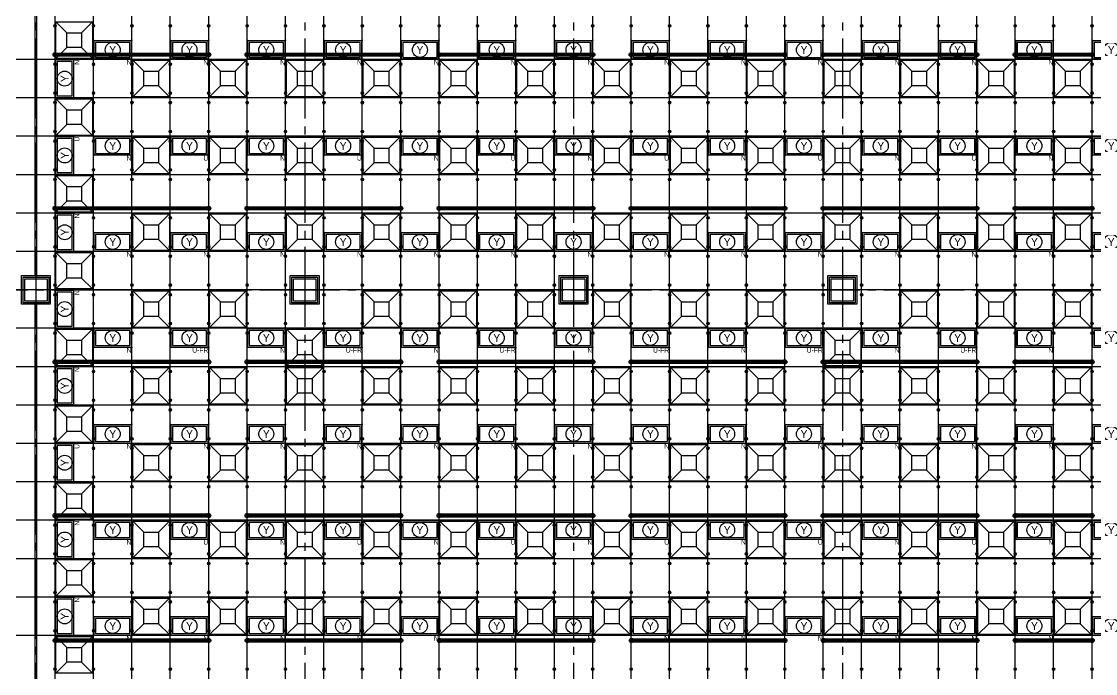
# Model space of a CAD drawing. Extents: x -17313 to 41501, y -1010 to 11880.
# Drawn here: x 7635 to 10991, y 1801 to 3839 of the extents above; entities that cross this region are included whole.
import ezdxf
from ezdxf.enums import TextEntityAlignment as Align

# ---------------------------------------------------------------- set-up
doc = ezdxf.new("R2010")
doc.units = 0
doc.header["$LTSCALE"] = 100
doc.linetypes.add('X-S-FAB-L10$0$COL-CEN-LIN', pattern=[3.25, 2.5, -0.25, 0.25, -0.25])
for name, color, linetype in [('0-xref', 8, 'Continuous'), ('188K-SM-03-F10-ARCH-CEIL-Y2257103$0$K-CEIL-4.2', 8, 'Continuous'), ('188K-SM-03-F10-ARCH-CEIL-Y2257103$0$K-CEIL-4.2-AREA', 8, 'Continuous'), ('188K-SM-03-F10-ARCH-PA-Y2257103$0$K-P1S-4.2-單抗', 53, 'Continuous'), ('188K-SM-03-F10-ARCH-PA-Y2257103$0$K-P2D-4.2-雙抗', 53, 'Continuous'), ('188K-SM-06-F10-ELEC-LIGHT-Y2257103$0$E-LIGHT(Y)-N', 253, 'Continuous'), ('188K-SM-06-F10-ELEC-LIGHT-Y2257103$0$E-LIGHT(Y)-U FR', 253, 'Continuous'), ('188K-SM-06-F10-ELEC-LIGHT-Y2257103$0$E-LIGHT(Y)-U XLPE', 253, 'Continuous'), ('188K-SM-06-F10-HVAC-FFU-Y2257103$0$AC-FFU-ULPA+化學濾網-', 254, 'Continuous'), ('188K-SM-07-F15-ARCH-CATW-Y2257103$0$K-安全母索', 6, 'Continuous'), ('X-S-FAB-L10$0$0-DIM-TXT', 8, 'Continuous'), ('X-S-FAB-L10$0$BLOCK', 8, 'Continuous'), ('X-S-FAB-L10$0$CCL', 8, 'X-S-FAB-L10$0$COL-CEN-LIN'), ('X-S-FAB-L10$0$COL-S', 8, 'Continuous')]:
    doc.layers.add(name, color=color, linetype=linetype)
doc.layers.add('188K-SM-03-F10-ARCH-CEIL-Y2257103$0$K-吊點-標準', color=8, linetype='Continuous', lineweight=9)
doc.layers.add('188K-SM-06-F10-ELEC-LIGHT-Y2257103$0$Defpoints-CAS', color=253, linetype='Continuous', plot=False)
doc.styles.add('188K-SM-06-F10-ELEC-LIGHT-Y2257103$0$Standard', font='arial.ttf')
doc.styles.add('188K-SM-06-F10-ELEC-LIGHT-Y2257103$0$xCI-5-F20-03-燈具$0$Standard', font='')
doc.styles.add('X-S-FAB-L10$0$CHINA', font='simplex.shx', dxfattribs={"width": 0.75, "bigfont": 'chineset.shx'})
doc.styles.add('X-S-FAB-L10$0$Standard', font='', dxfattribs={"width": 0.8})
doc.styles.add('X-S-FAB-L10$0$TG_NOTE_TEXT', font='simplex.shx', dxfattribs={"width": 0.75, "bigfont": 'chineset.shx'})
doc.styles.get('188K-SM-06-F10-ELEC-LIGHT-Y2257103$0$xCI-5-F20-03-燈具$0$Standard').set_extended_font_data('PMingLiU')
doc.styles.get('X-S-FAB-L10$0$Standard').set_extended_font_data('Microsoft JhengHei')

# ---------------------------------------------------------------- blocks, each defined once
blk = doc.blocks.new('X-S-FAB-L10$0$FAB2-L05')
at = {"layer": 'X-S-FAB-L10$0$CCL'}
for p, q in [((-18480, 11005), (-18480, 0)), ((-17640, 11005), (-17640, 0)), ((-16800, 11005), (-16800, 0)), ((-15960, 11005), (-15960, 0)), ((-26880, 3720), (1210, 3720))]:
    blk.add_line(p, q, dxfattribs=at)
at = {"layer": 'X-S-FAB-L10$0$COL-S'}
for points in [[(-18515, 3755), (-18445, 3755), (-18445, 3685), (-18515, 3685)], [(-17675, 3755), (-17605, 3755), (-17605, 3685), (-17675, 3685)], [(-16835, 3755), (-16765, 3755), (-16765, 3685), (-16835, 3685)], [(-15995, 3755), (-15925, 3755), (-15925, 3685), (-15995, 3685)]]:
    blk.add_lwpolyline(points, close=True, dxfattribs=at)
blk = doc.blocks.new('X-S-FAB-L10')
at = {"layer": 'X-S-FAB-L10$0$COL-S'}
for p, q in [((7645, 3035), (7715, 3035)), ((7645, 2965), (7645, 3035)), ((7715, 3035), (7715, 2965)), ((8485, 3035), (8555, 3035)), ((8485, 2965), (8485, 3035)), ((8555, 3035), (8555, 2965)), ((9325, 3035), (9395, 3035)), ((9325, 2965), (9325, 3035)), ((9395, 3035), (9395, 2965)), ((10165, 3035), (10235, 3035)), ((10165, 2965), (10165, 3035)), ((10235, 3035), (10235, 2965)), ((7715, 2965), (7645, 2965)), ((8555, 2965), (8485, 2965)), ((9395, 2965), (9325, 2965)), ((10235, 2965), (10165, 2965))]:
    blk.add_line(p, q, dxfattribs=at)
at = {"layer": 'X-S-FAB-L10$0$BLOCK'}
blk.add_blockref('X-S-FAB-L10$0$FAB2-L05', (26160, -720), dxfattribs=at)
at = {"style": 'X-S-FAB-L10$0$TG_NOTE_TEXT', "width": 0.5, "flags": 1}
for p in [(7463.3, 9020), (18268.3, 8649), (11197.8, 4800.2), (16485.8, 4800.2), (25420.3, 2635), (13360, 320, 0), (7463.3, -33.3)]:
    blk.add_attdef('WH', text='', height=20, dxfattribs=at).set_placement(p, align=Align.BOTTOM_LEFT)
at = {"width": 0.5}
for style, p in [('X-S-FAB-L10$0$TG_NOTE_TEXT', (7585, 9020)), ('X-S-FAB-L10$0$TG_NOTE_TEXT', (18390, 8649)), ('X-S-FAB-L10$0$TG_NOTE_TEXT', (11117.5, 4813.5)), ('X-S-FAB-L10$0$TG_NOTE_TEXT', (16607.5, 4813.5)), ('X-S-FAB-L10$0$TG_NOTE_TEXT', (25350, 2635)), ('X-S-FAB-L10$0$Standard', (13129.4, 325, 0)), ('X-S-FAB-L10$0$TG_NOTE_TEXT', (7585, -20))]:
    blk.add_attdef('DESC', text='', height=10, dxfattribs=dict(at, style=style)).set_placement(p, align=Align.BOTTOM_LEFT)
for tag, style, p in [('TYPE', 'X-S-FAB-L10$0$TG_NOTE_TEXT', (7619.3, 9020)), ('NO', 'X-S-FAB-L10$0$TG_NOTE_TEXT', (7650.1, 9020)), ('TYPE', 'X-S-FAB-L10$0$TG_NOTE_TEXT', (18424.2, 8649)), ('NO', 'X-S-FAB-L10$0$TG_NOTE_TEXT', (18455, 8649)), ('NO', 'X-S-FAB-L10$0$TG_NOTE_TEXT', (11088.6, 4813.5)), ('TYPE', 'X-S-FAB-L10$0$TG_NOTE_TEXT', (11151.8, 4813.5)), ('TYPE', 'X-S-FAB-L10$0$TG_NOTE_TEXT', (16641.8, 4813.5)), ('NO', 'X-S-FAB-L10$0$TG_NOTE_TEXT', (16672.6, 4813.5)), ('NO', 'X-S-FAB-L10$0$TG_NOTE_TEXT', (25313, 2635)), ('TYPE', 'X-S-FAB-L10$0$TG_NOTE_TEXT', (25350, 2635)), ('NO', 'X-S-FAB-L10$0$Standard', (13100, 320, 0)), ('TYPE', 'X-S-FAB-L10$0$Standard', (13129.4, 320, 0)), ('TYPE', 'X-S-FAB-L10$0$TG_NOTE_TEXT', (7619.3, -20)), ('NO', 'X-S-FAB-L10$0$TG_NOTE_TEXT', (7650.1, -20))]:
    blk.add_attdef(tag, text='', height=10, dxfattribs=dict(at, style=style)).set_placement(p, align=Align.BOTTOM_RIGHT)
at = {"style": 'X-S-FAB-L10$0$TG_NOTE_TEXT', "width": 0.5, "flags": 1}
for rotation, p in [(180, (43, 7480)), (180, (943, 7480)), (90, (24310, 3717.8)), (270, (17080, 1711.7))]:
    blk.add_attdef('WH', text='', height=20, rotation=rotation, dxfattribs=at).set_placement(p, align=Align.BOTTOM_LEFT)
at = {"width": 0.5}
for rotation, style, p in [(180, 'X-S-FAB-L10$0$Standard', (317.6, 7480)), (180, 'X-S-FAB-L10$0$Standard', (1217.6, 7480)), (90, 'X-S-FAB-L10$0$TG_NOTE_TEXT', (24310, 3647.5)), (270, 'X-S-FAB-L10$0$TG_NOTE_TEXT', (17080, 1605))]:
    blk.add_attdef('DESC', text='', height=10, rotation=rotation, dxfattribs=dict(at, style=style)).set_placement(p, align=Align.BOTTOM_LEFT)
for tag, rotation, style, p in [('TYPE', 180, 'X-S-FAB-L10$0$Standard', (317.6, 7480)), ('NO', 180, 'X-S-FAB-L10$0$Standard', (347, 7480)), ('TYPE', 180, 'X-S-FAB-L10$0$Standard', (1217.6, 7480)), ('NO', 180, 'X-S-FAB-L10$0$Standard', (1247, 7480)), ('TYPE', 90, 'X-S-FAB-L10$0$TG_NOTE_TEXT', (24310, 3647.5)), ('NO', 90, 'X-S-FAB-L10$0$TG_NOTE_TEXT', (24310, 3610.5)), ('TYPE', 270, 'X-S-FAB-L10$0$TG_NOTE_TEXT', (17080, 1605)), ('NO', 270, 'X-S-FAB-L10$0$TG_NOTE_TEXT', (17080, 1573))]:
    blk.add_attdef(tag, text='', height=10, rotation=rotation, dxfattribs=dict(at, style=style)).set_placement(p, align=Align.BOTTOM_RIGHT)
at = {"layer": 'X-S-FAB-L10$0$0-DIM-TXT', "style": 'X-S-FAB-L10$0$CHINA', "width": 0.75}
for p in [(667.4, 7855.1, -2689.4), (22627.4, 6728.8), (25644.7, 6728.8), (24778.8, 5569.1), (1118.3, 4980), (417.8, 4594.6), (22927.4, 4330.1), (23874.8, 4355), (23749.9, 3901.4), (417.8, 3765.2), (1118.3, 3730), (417.8, 3115.8), (536.9, 2227.8), (16909, 1782.7), (888.4, 880.5), (16977.4, 750), (18878.8, 750), (25641.2, 553.2), (21364, 526.9)]:
    blk.add_attdef('HIG', text='', height=80, dxfattribs=at).set_placement(p, align=Align.MIDDLE_LEFT)
blk = doc.blocks.new('188K-SM-03-F10-ARCH-CEIL-Y2257103$0$A$C2CA95053')
h = blk.add_hatch(color=256)
edge = h.paths.add_edge_path()
edge.add_arc((0, 0), 0.5, 0, 360)
for p, q in [((3.2, 3.2), (-3.2, -3.2)), ((3.2, -3.2), (-3.2, 3.2))]:
    blk.add_line(p, q)
blk.add_lwpolyline([(-1.6, 2.5), (-1.6, -2.5), (1.6, -2.5), (1.6, 2.5)], close=True)
for radius in [4.5, 0.5]:
    blk.add_circle((0, 0), radius)
blk = doc.blocks.new('188K-SM-03-F10-ARCH-CEIL-Y2257103$0$天花板吊點-附調整片 - 3_8_螺桿吊架 100 mm 高調整片-V1-1FL')
blk.add_blockref('188K-SM-03-F10-ARCH-CEIL-Y2257103$0$A$C2CA95053', (0, 0))
blk = doc.blocks.new('188K-SM-03-F10-ARCH-CEIL-Y2257103')
at = {"layer": '188K-SM-03-F10-ARCH-CEIL-Y2257103$0$K-CEIL-4.2'}
for p, q in [((7740, 312.7), (7740, 8632.2)), ((7860, 312.7), (7860, 8632.2)), ((7980, 312.7), (7980, 8632.2)), ((8100, 312.7), (8100, 8632.2)), ((8220, 312.7), (8220, 8632.2)), ((8340, 312.7), (8340, 8632.2)), ((8460, 312.7), (8460, 8632.2)), ((8580, 312.7), (8580, 8632.2)), ((8700, 312.7), (8700, 8632.2)), ((8820, 312.7), (8820, 8632.2)), ((8940, 312.7), (8940, 8632.2)), ((9060, 312.7), (9060, 8632.2)), ((9180, 312.7), (9180, 8632.2)), ((9300, 312.7), (9300, 8632.2)), ((9420, 312.7), (9420, 8632.2)), ((9540, 312.7), (9540, 8632.2)), ((9660, 312.7), (9660, 8632.2)), ((9780, 312.7), (9780, 8632.2)), ((9900, 312.7), (9900, 8632.2)), ((10020, 312.7), (10020, 8632.2)), ((10140, 312.7), (10140, 8632.2)), ((10260, 312.7), (10260, 8632.2)), ((10380, 312.7), (10380, 8632.2)), ((10500, 312.7), (10500, 8632.2)), ((10620, 312.7), (10620, 8632.2)), ((10740, 312.7), (10740, 8632.2)), ((10860, 312.7), (10860, 8632.2)), ((10980, 312.7), (10980, 8632.2)), ((23467.3, 3720), (1847.7, 3720)), ((23467.3, 3600), (1847.7, 3600)), ((24297.2, 3480), (1850, 3480)), ((24297.2, 3360), (1847.7, 3360)), ((24297.2, 3240), (1847.7, 3240)), ((24297.2, 3120), (1847.7, 3120)), ((24297.2, 3000), (1847.7, 3000)), ((24297.2, 2880), (1847.7, 2880)), ((24297.2, 2760), (1847.7, 2760)), ((24297.2, 2640), (1847.7, 2640)), ((24297.2, 2520), (1847.7, 2520)), ((24297.2, 2400), (1847.7, 2400)), ((24297.2, 2280), (6382.5, 2280)), ((24297.2, 2160), (6382.5, 2160)), ((16747.2, 2040), (1847.7, 2040)), ((16747.2, 1920), (1847.7, 1920))]:
    blk.add_line(p, q, dxfattribs=at)
at = {"layer": '188K-SM-03-F10-ARCH-CEIL-Y2257103$0$K-CEIL-4.2-AREA'}
for points in [[(7645, 3035), (7715, 3035), (7715, 2965), (7645, 2965)], [(8485, 3035), (8555, 3035), (8555, 2965), (8485, 2965)], [(9325, 3035), (9395, 3035), (9395, 2965), (9325, 2965)], [(10165, 3035), (10235, 3035), (10235, 2965), (10165, 2965)]]:
    blk.add_lwpolyline(points, close=True, dxfattribs=at)
at = {"layer": '188K-SM-03-F10-ARCH-CEIL-Y2257103$0$K-吊點-標準', "color": 170, "lineweight": 18, "rotation": 179.9999999999997}
for p in [(7740, 3825), (7860, 3825), (7980, 3825), (8100, 3825), (8220, 3825), (8340, 3825), (8460, 3825), (8580, 3825), (8700, 3825), (8820, 3825), (8940, 3825), (9060, 3825), (9180, 3825), (9300, 3825), (9420, 3825), (9540, 3825), (9660, 3825), (9780, 3825), (9900, 3825), (10020, 3825), (10140, 3825), (10260, 3825), (10380, 3825), (10500, 3825), (10620, 3825), (10740, 3825), (10860, 3825), (10980, 3825), (7740, 3735), (7860, 3735), (7980, 3735), (8100, 3735), (8220, 3735), (8340, 3735), (8460, 3735), (8580, 3735), (8700, 3735), (8820, 3735), (8940, 3735), (9060, 3735), (9180, 3735), (9300, 3735), (9420, 3735), (9540, 3735), (9660, 3735), (9780, 3735), (9900, 3735), (10020, 3735), (10140, 3735), (10260, 3735), (10380, 3735), (10500, 3735), (10620, 3735), (10740, 3735), (10860, 3735), (10980, 3735), (7740, 3705), (7860, 3705), (7980, 3705), (8100, 3705), (8220, 3705), (8340, 3705), (8460, 3705), (8580, 3705), (8700, 3705), (8820, 3705), (8940, 3705), (9060, 3705), (9180, 3705), (9300, 3705), (9420, 3705), (9540, 3705), (9660, 3705), (9780, 3705), (9900, 3705), (10020, 3705), (10140, 3705), (10260, 3705), (10380, 3705), (10500, 3705), (10620, 3705), (10740, 3705), (10860, 3705), (10980, 3705), (7740, 3615), (7860, 3615), (7980, 3615), (8100, 3615), (8220, 3615), (8340, 3615), (8460, 3615), (8580, 3615), (8700, 3615), (8820, 3615), (8940, 3615), (9060, 3615), (9180, 3615), (9300, 3615), (9420, 3615), (9540, 3615), (9660, 3615), (9780, 3615), (9900, 3615), (10020, 3615), (10140, 3615), (10260, 3615), (10380, 3615), (10500, 3615), (10620, 3615), (10740, 3615), (10860, 3615), (10980, 3615), (7740, 3585), (7860, 3585), (7980, 3585), (8100, 3585), (8220, 3585), (8340, 3585), (8460, 3585), (8580, 3585), (8700, 3585), (8820, 3585), (8940, 3585), (9060, 3585), (9180, 3585), (9300, 3585), (9420, 3585), (9540, 3585), (9660, 3585), (9780, 3585), (9900, 3585), (10020, 3585), (10140, 3585), (10260, 3585), (10380, 3585), (10500, 3585), (10620, 3585), (10740, 3585), (10860, 3585), (10980, 3585), (7740, 3495), (7860, 3495), (7980, 3495), (8100, 3495), (8220, 3495), (8340, 3495), (8460, 3495), (8580, 3495), (8700, 3495), (8820, 3495), (8940, 3495), (9060, 3495), (9180, 3495), (9300, 3495), (9420, 3495), (9540, 3495), (9660, 3495), (9780, 3495), (9900, 3495), (10020, 3495), (10140, 3495), (10260, 3495), (10380, 3495), (10500, 3495), (10620, 3495), (10740, 3495), (10860, 3495), (10980, 3495), (7740, 3465), (7860, 3465), (7980, 3465), (8100, 3465), (8220, 3465), (8340, 3465), (8460, 3465), (8580, 3465), (8700, 3465), (8820, 3465), (8940, 3465), (9060, 3465), (9180, 3465), (9300, 3465), (9420, 3465), (9540, 3465), (9660, 3465), (9780, 3465), (9900, 3465), (10020, 3465), (10140, 3465), (10260, 3465), (10380, 3465), (10500, 3465), (10620, 3465), (10740, 3465), (10860, 3465), (10980, 3465), (7740, 3375), (7860, 3375), (7980, 3375), (8100, 3375), (8220, 3375), (8340, 3375), (8460, 3375), (8580, 3375), (8700, 3375), (8820, 3375), (8940, 3375), (9060, 3375), (9180, 3375), (9300, 3375), (9420, 3375), (9540, 3375), (9660, 3375), (9780, 3375), (9900, 3375), (10020, 3375), (10140, 3375), (10260, 3375), (10380, 3375), (10500, 3375), (10620, 3375), (10740, 3375), (10860, 3375), (10980, 3375), (7740, 3345), (7860, 3345), (7980, 3345), (8100, 3345), (8220, 3345), (8340, 3345), (8460, 3345), (8580, 3345), (8700, 3345), (8820, 3345), (8940, 3345), (9060, 3345), (9180, 3345), (9300, 3345), (9420, 3345), (9540, 3345), (9660, 3345), (9780, 3345), (9900, 3345), (10020, 3345), (10140, 3345), (10260, 3345), (10380, 3345), (10500, 3345), (10620, 3345), (10740, 3345), (10860, 3345), (10980, 3345), (7740, 3255), (7860, 3255), (7980, 3255), (8100, 3255), (8220, 3255), (8340, 3255), (8460, 3255), (8580, 3255), (8700, 3255), (8820, 3255), (8940, 3255), (9060, 3255), (9180, 3255), (9300, 3255), (9420, 3255), (9540, 3255), (9660, 3255), (9780, 3255), (9900, 3255), (10020, 3255), (10140, 3255), (10260, 3255), (10380, 3255), (10500, 3255), (10620, 3255), (10740, 3255), (10860, 3255), (10980, 3255), (7740, 3225), (7860, 3225), (7980, 3225), (8100, 3225), (8220, 3225), (8340, 3225), (8460, 3225), (8580, 3225), (8700, 3225), (8820, 3225), (8940, 3225), (9060, 3225), (9180, 3225), (9300, 3225), (9420, 3225), (9540, 3225), (9660, 3225), (9780, 3225), (9900, 3225), (10020, 3225), (10140, 3225), (10260, 3225), (10380, 3225), (10500, 3225), (10620, 3225), (10740, 3225), (10860, 3225), (10980, 3225), (7740, 3135), (7860, 3135), (7980, 3135), (8100, 3135), (8220, 3135), (8340, 3135), (8460, 3135), (8580, 3135), (8700, 3135), (8820, 3135), (8940, 3135), (9060, 3135), (9180, 3135), (9300, 3135), (9420, 3135), (9540, 3135), (9660, 3135), (9780, 3135), (9900, 3135), (10020, 3135), (10140, 3135), (10260, 3135), (10380, 3135), (10500, 3135), (10620, 3135), (10740, 3135), (10860, 3135), (10980, 3135), (7740, 3105), (7860, 3105), (7980, 3105), (8100, 3105), (8220, 3105), (8340, 3105), (8460, 3105), (8580, 3105), (8700, 3105), (8820, 3105), (8940, 3105), (9060, 3105), (9180, 3105), (9300, 3105), (9420, 3105), (9540, 3105), (9660, 3105), (9780, 3105), (9900, 3105), (10020, 3105), (10140, 3105), (10260, 3105), (10380, 3105), (10500, 3105), (10620, 3105), (10740, 3105), (10860, 3105), (10980, 3105), (7740, 3015), (7740, 2985), (7860, 3015), (7860, 2985), (7980, 3015), (7980, 2985), (8100, 3015), (8100, 2985), (8220, 3015), (8220, 2985), (8340, 3015), (8340, 2985), (8460, 3015), (8460, 2985), (8580, 3015), (8580, 2985), (8700, 3015), (8700, 2985), (8820, 3015), (8820, 2985), (8940, 3015), (8940, 2985), (9060, 3015), (9060, 2985), (9180, 3015), (9180, 2985), (9300, 3015), (9300, 2985), (9420, 3015), (9420, 2985), (9540, 3015), (9540, 2985), (9660, 3015), (9660, 2985), (9780, 3015), (9780, 2985), (9900, 3015), (9900, 2985), (10020, 3015), (10020, 2985), (10140, 3015), (10140, 2985), (10260, 3015), (10260, 2985), (10380, 3015), (10380, 2985), (10500, 3015), (10500, 2985), (10620, 3015), (10620, 2985), (10740, 3015), (10740, 2985), (10860, 3015), (10860, 2985), (10980, 3015), (10980, 2985), (7740, 2895), (7860, 2895), (7980, 2895), (8100, 2895), (8220, 2895), (8340, 2895), (8460, 2895), (8580, 2895), (8700, 2895), (8820, 2895), (8940, 2895), (9060, 2895), (9180, 2895), (9300, 2895), (9420, 2895), (9540, 2895), (9660, 2895), (9780, 2895), (9900, 2895), (10020, 2895), (10140, 2895), (10260, 2895), (10380, 2895), (10500, 2895), (10620, 2895), (10740, 2895), (10860, 2895), (10980, 2895), (7740, 2865), (7860, 2865), (7980, 2865), (8100, 2865), (8220, 2865), (8340, 2865), (8460, 2865), (8580, 2865), (8700, 2865), (8820, 2865), (8940, 2865), (9060, 2865), (9180, 2865), (9300, 2865), (9420, 2865), (9540, 2865), (9660, 2865), (9780, 2865), (9900, 2865), (10020, 2865), (10140, 2865), (10260, 2865), (10380, 2865), (10500, 2865), (10620, 2865), (10740, 2865), (10860, 2865), (10980, 2865), (7740, 2775), (7860, 2775), (7980, 2775), (8100, 2775), (8220, 2775), (8340, 2775), (8460, 2775), (8580, 2775), (8700, 2775), (8820, 2775), (8940, 2775), (9060, 2775), (9180, 2775), (9300, 2775), (9420, 2775), (9540, 2775), (9660, 2775), (9780, 2775), (9900, 2775), (10020, 2775), (10140, 2775), (10260, 2775), (10380, 2775), (10500, 2775), (10620, 2775), (10740, 2775), (10860, 2775), (10980, 2775), (7740, 2745), (7860, 2745), (7980, 2745), (8100, 2745), (8220, 2745), (8340, 2745), (8460, 2745), (8580, 2745), (8700, 2745), (8820, 2745), (8940, 2745), (9060, 2745), (9180, 2745), (9300, 2745), (9420, 2745), (9540, 2745), (9660, 2745), (9780, 2745), (9900, 2745), (10020, 2745), (10140, 2745), (10260, 2745), (10380, 2745), (10500, 2745), (10620, 2745), (10740, 2745), (10860, 2745), (10980, 2745), (7740, 2655), (7860, 2655), (7980, 2655), (8100, 2655), (8220, 2655), (8340, 2655), (8460, 2655), (8580, 2655), (8700, 2655), (8820, 2655), (8940, 2655), (9060, 2655), (9180, 2655), (9300, 2655), (9420, 2655), (9540, 2655), (9660, 2655), (9780, 2655), (9900, 2655), (10020, 2655), (10140, 2655), (10260, 2655), (10380, 2655), (10500, 2655), (10620, 2655), (10740, 2655), (10860, 2655), (10980, 2655), (7740, 2625), (7860, 2625), (7980, 2625), (8100, 2625), (8220, 2625), (8340, 2625), (8460, 2625), (8580, 2625), (8700, 2625), (8820, 2625), (8940, 2625), (9060, 2625), (9180, 2625), (9300, 2625), (9420, 2625), (9540, 2625), (9660, 2625), (9780, 2625), (9900, 2625), (10020, 2625), (10140, 2625), (10260, 2625), (10380, 2625), (10500, 2625), (10620, 2625), (10740, 2625), (10860, 2625), (10980, 2625), (7740, 2535), (7860, 2535), (7980, 2535), (8100, 2535), (8220, 2535), (8340, 2535), (8460, 2535), (8580, 2535), (8700, 2535), (8820, 2535), (8940, 2535), (9060, 2535), (9180, 2535), (9300, 2535), (9420, 2535), (9540, 2535), (9660, 2535), (9780, 2535), (9900, 2535), (10020, 2535), (10140, 2535), (10260, 2535), (10380, 2535), (10500, 2535), (10620, 2535), (10740, 2535), (10860, 2535), (10980, 2535), (7740, 2505), (7860, 2505), (7980, 2505), (8100, 2505), (8220, 2505), (8340, 2505), (8460, 2505), (8580, 2505), (8700, 2505), (8820, 2505), (8940, 2505), (9060, 2505), (9180, 2505), (9300, 2505), (9420, 2505), (9540, 2505), (9660, 2505), (9780, 2505), (9900, 2505), (10020, 2505), (10140, 2505), (10260, 2505), (10380, 2505), (10500, 2505), (10620, 2505), (10740, 2505), (10860, 2505), (10980, 2505), (7740, 2415), (7860, 2415), (7980, 2415), (8100, 2415), (8220, 2415), (8340, 2415), (8460, 2415), (8580, 2415), (8700, 2415), (8820, 2415), (8940, 2415), (9060, 2415), (9180, 2415), (9300, 2415), (9420, 2415), (9540, 2415), (9660, 2415), (9780, 2415), (9900, 2415), (10020, 2415), (10140, 2415), (10260, 2415), (10380, 2415), (10500, 2415), (10620, 2415), (10740, 2415), (10860, 2415), (10980, 2415), (7740, 2385), (7860, 2385), (7980, 2385), (8100, 2385), (8220, 2385), (8340, 2385), (8460, 2385), (8580, 2385), (8700, 2385), (8820, 2385), (8940, 2385), (9060, 2385), (9180, 2385), (9300, 2385), (9420, 2385), (9540, 2385), (9660, 2385), (9780, 2385), (9900, 2385), (10020, 2385), (10140, 2385), (10260, 2385), (10380, 2385), (10500, 2385), (10620, 2385), (10740, 2385), (10860, 2385), (10980, 2385), (7740, 2295), (7860, 2295), (7980, 2295), (8100, 2295), (8220, 2295), (8340, 2295), (8460, 2295), (8580, 2295), (8700, 2295), (8820, 2295), (8940, 2295), (9060, 2295), (9180, 2295), (9300, 2295), (9420, 2295), (9540, 2295), (9660, 2295), (9780, 2295), (9900, 2295), (10020, 2295), (10140, 2295), (10260, 2295), (10380, 2295), (10500, 2295), (10620, 2295), (10740, 2295), (10860, 2295), (10980, 2295), (7740, 2265), (7860, 2265), (7980, 2265), (8100, 2265), (8220, 2265), (8340, 2265), (8460, 2265), (8580, 2265), (8700, 2265), (8820, 2265), (8940, 2265), (9060, 2265), (9180, 2265), (9300, 2265), (9420, 2265), (9540, 2265), (9660, 2265), (9780, 2265), (9900, 2265), (10020, 2265), (10140, 2265), (10260, 2265), (10380, 2265), (10500, 2265), (10620, 2265), (10740, 2265), (10860, 2265), (10980, 2265), (7740, 2175), (7740, 2145), (7860, 2175), (7860, 2145), (7980, 2175), (7980, 2145), (8100, 2175), (8100, 2145), (8220, 2175), (8220, 2145), (8340, 2175), (8340, 2145), (8460, 2175), (8460, 2145), (8580, 2175), (8580, 2145), (8700, 2175), (8700, 2145), (8820, 2175), (8820, 2145), (8940, 2175), (8940, 2145), (9060, 2175), (9060, 2145), (9180, 2175), (9180, 2145), (9300, 2175), (9300, 2145), (9420, 2175), (9420, 2145), (9540, 2175), (9540, 2145), (9660, 2175), (9660, 2145), (9780, 2175), (9780, 2145), (9900, 2175), (9900, 2145), (10020, 2175), (10020, 2145), (10140, 2175), (10140, 2145), (10260, 2175), (10260, 2145), (10380, 2175), (10380, 2145), (10500, 2175), (10500, 2145), (10620, 2175), (10620, 2145), (10740, 2175), (10740, 2145), (10860, 2175), (10860, 2145), (10980, 2175), (10980, 2145), (7740, 2055), (7860, 2055), (7980, 2055), (8100, 2055), (8220, 2055), (8340, 2055), (8460, 2055), (8580, 2055), (8700, 2055), (8820, 2055), (8940, 2055), (9060, 2055), (9180, 2055), (9300, 2055), (9420, 2055), (9540, 2055), (9660, 2055), (9780, 2055), (9900, 2055), (10020, 2055), (10140, 2055), (10260, 2055), (10380, 2055), (10500, 2055), (10620, 2055), (10740, 2055), (10860, 2055), (10980, 2055), (7740, 2025), (7860, 2025), (7980, 2025), (8100, 2025), (8220, 2025), (8340, 2025), (8460, 2025), (8580, 2025), (8700, 2025), (8820, 2025), (8940, 2025), (9060, 2025), (9180, 2025), (9300, 2025), (9420, 2025), (9540, 2025), (9660, 2025), (9780, 2025), (9900, 2025), (10020, 2025), (10140, 2025), (10260, 2025), (10380, 2025), (10500, 2025), (10620, 2025), (10740, 2025), (10860, 2025), (10980, 2025), (7740, 1935), (7860, 1935), (7980, 1935), (8100, 1935), (8220, 1935), (8340, 1935), (8460, 1935), (8580, 1935), (8700, 1935), (8820, 1935), (8940, 1935), (9060, 1935), (9180, 1935), (9300, 1935), (9420, 1935), (9540, 1935), (9660, 1935), (9780, 1935), (9900, 1935), (10020, 1935), (10140, 1935), (10260, 1935), (10380, 1935), (10500, 1935), (10620, 1935), (10740, 1935), (10860, 1935), (10980, 1935), (7740, 1905), (7860, 1905), (7980, 1905), (8100, 1905), (8220, 1905), (8340, 1905), (8460, 1905), (8580, 1905), (8700, 1905), (8820, 1905), (8940, 1905), (9060, 1905), (9180, 1905), (9300, 1905), (9420, 1905), (9540, 1905), (9660, 1905), (9780, 1905), (9900, 1905), (10020, 1905), (10140, 1905), (10260, 1905), (10380, 1905), (10500, 1905), (10620, 1905), (10740, 1905), (10860, 1905), (10980, 1905), (7740, 1815), (7860, 1815), (7980, 1815), (8100, 1815), (8220, 1815), (8340, 1815), (8460, 1815), (8580, 1815), (8700, 1815), (8820, 1815), (8940, 1815), (9060, 1815), (9180, 1815), (9300, 1815), (9420, 1815), (9540, 1815), (9660, 1815), (9780, 1815), (9900, 1815), (10020, 1815), (10140, 1815), (10260, 1815), (10380, 1815), (10500, 1815), (10620, 1815), (10740, 1815), (10860, 1815), (10980, 1815)]:
    blk.add_blockref('188K-SM-03-F10-ARCH-CEIL-Y2257103$0$天花板吊點-附調整片 - 3_8_螺桿吊架 100 mm 高調整片-V1-1FL', p, dxfattribs=at)
blk = doc.blocks.new('188K-SM-06-F10-HVAC-FFU-Y2257103$0$H-FFU-ULPA+化濾')
for p, q in [((-82.9, 82.9), (-117.2, 117.3)), ((-37.1, 82.9), (-2.7, 117.3)), ((-117.2, 2.8), (-82.9, 37.1)), ((-2.7, 2.8), (-37.1, 37.1))]:
    blk.add_line(p, q)
for points in [[(-2.7, 2.8), (-2.7, 117.3), (-117.2, 117.3), (-117.2, 2.8)], [(-37.1, 37.1), (-37.1, 82.9), (-82.9, 82.9), (-82.9, 37.1)]]:
    blk.add_lwpolyline(points, close=True)
blk = doc.blocks.new('188K-SM-06-F10-HVAC-FFU-Y2257103')
at = {"layer": '188K-SM-06-F10-HVAC-FFU-Y2257103$0$AC-FFU-ULPA+化學濾網-', "xscale": -1}
for p in [(7740, 3720), (7980, 3600), (8220, 3600), (8460, 3600), (8700, 3600), (8940, 3600), (9180, 3600), (9420, 3600), (9660, 3600), (9900, 3600), (10140, 3600), (10380, 3600), (10620, 3600), (10860, 3600), (7740, 3480), (7980, 3360), (8220, 3360), (8460, 3360), (8700, 3360), (8940, 3360), (9180, 3360), (9420, 3360), (9660, 3360), (9900, 3360), (10140, 3360), (10380, 3360), (10620, 3360), (10860, 3360), (7740, 3240), (7980, 3120), (8220, 3120), (8460, 3120), (8700, 3120), (8940, 3120), (9180, 3120), (9420, 3120), (9660, 3120), (9900, 3120), (10140, 3120), (10380, 3120), (10620, 3120), (10860, 3120), (7740, 3000), (7980, 2880), (8220, 2880), (8700, 2880), (8940, 2880), (9180, 2880), (9420, 2880), (9660, 2880), (9900, 2880), (10380, 2880), (10620, 2880), (10860, 2880), (7740, 2760), (8460, 2760), (10140, 2760), (7980, 2640), (8220, 2640), (8460, 2640), (8700, 2640), (8940, 2640), (9180, 2640), (9420, 2640), (9660, 2640), (9900, 2640), (10140, 2640), (10380, 2640), (10620, 2640), (10860, 2640), (7740, 2520), (7980, 2400), (8220, 2400), (8460, 2400), (8700, 2400), (8940, 2400), (9180, 2400), (9420, 2400), (9660, 2400), (9900, 2400), (10140, 2400), (10380, 2400), (10620, 2400), (10860, 2400), (7740, 2280), (7980, 2160), (8220, 2160), (8460, 2160), (8700, 2160), (8940, 2160), (9180, 2160), (9420, 2160), (9660, 2160), (9900, 2160), (10140, 2160), (10380, 2160), (10620, 2160), (10860, 2160), (7740, 2040), (7980, 1920), (8220, 1920), (8460, 1920), (8700, 1920), (8940, 1920), (9180, 1920), (9420, 1920), (9660, 1920), (9900, 1920), (10140, 1920), (10380, 1920), (10620, 1920), (10860, 1920), (7740, 1800)]:
    blk.add_blockref('188K-SM-06-F10-HVAC-FFU-Y2257103$0$H-FFU-ULPA+化濾', p, dxfattribs=at)
blk = doc.blocks.new('188K-SM-06-F10-ELEC-LIGHT-Y2257103$0$背掀式無塵室燈具(黃光)-CAS')
at = {"color": 0}
for p, q in [((53.4, 23.4), (-53.4, 23.4)), ((-53.4, 23.4), (-53.4, -23.4)), ((53.4, -23.4), (53.4, 23.4)), ((-53.4, -23.4), (53.4, -23.4))]:
    blk.add_line(p, q, dxfattribs=at)
blk.add_lwpolyline([(-58.5, -28.5), (58.5, -28.5), (58.5, 28.5), (-58.5, 28.5)], close=True, dxfattribs=at)
blk.add_circle((0, 0), 23.4, dxfattribs=at)
at = {"layer": '188K-SM-06-F10-ELEC-LIGHT-Y2257103$0$Defpoints-CAS'}
for p in [(-60, 30), (-60, 30), (60, 30), (-60, -30), (60, -30)]:
    blk.add_point(p, dxfattribs=at)
at = {"color": 0, "style": '188K-SM-06-F10-ELEC-LIGHT-Y2257103$0$xCI-5-F20-03-燈具$0$Standard'}
blk.add_text('Y', height=25, dxfattribs=at).set_placement((0, 0), align=Align.MIDDLE)
at = {"style": '188K-SM-06-F10-ELEC-LIGHT-Y2257103$0$Standard', "width": 0.8}
blk.add_text('N', height=15, rotation=360, dxfattribs=at).set_placement((58.5, -38.5), align=Align.MIDDLE_RIGHT)
blk = doc.blocks.new('*U271')
for p, q in [((58.5, 28.5), (-58.5, 28.5)), ((-58.5, 28.5), (-58.5, -28.5)), ((53.4, 23.4), (-53.4, 23.4)), ((-53.4, 23.4), (-53.4, -23.4)), ((53.4, -23.4), (53.4, 23.4)), ((58.5, -28.5), (58.5, 28.5)), ((-58.5, -28.5), (58.5, -28.5)), ((-53.4, -23.4), (53.4, -23.4))]:
    blk.add_line(p, q)
blk.add_circle((0, 0), 23.4)
at = {"layer": '188K-SM-06-F10-ELEC-LIGHT-Y2257103$0$Defpoints-CAS'}
for p in [(-60, 30), (-60, 30), (60, 30), (-60, -30), (60, -30)]:
    blk.add_point(p, dxfattribs=at)
at = {"style": '188K-SM-06-F10-ELEC-LIGHT-Y2257103$0$xCI-5-F20-03-燈具$0$Standard'}
blk.add_text('Y', height=25, dxfattribs=at).set_placement((0, 0), align=Align.MIDDLE)
at = {"style": '188K-SM-06-F10-ELEC-LIGHT-Y2257103$0$Standard', "width": 0.8}
blk.add_text('U', height=15, rotation=360, dxfattribs=at).set_placement((58.5, -38.5), align=Align.MIDDLE_RIGHT)
blk = doc.blocks.new('*U272')
at = {"color": 0}
for p, q in [((53.4, 23.4), (-53.4, 23.4)), ((-53.4, 23.4), (-53.4, -23.4)), ((53.4, -23.4), (53.4, 23.4)), ((-53.4, -23.4), (53.4, -23.4))]:
    blk.add_line(p, q, dxfattribs=at)
blk.add_lwpolyline([(-58.5, -28.5), (58.5, -28.5), (58.5, 28.5), (-58.5, 28.5)], close=True, dxfattribs=at)
blk.add_circle((0, 0), 23.4, dxfattribs=at)
at = {"layer": '188K-SM-06-F10-ELEC-LIGHT-Y2257103$0$Defpoints-CAS'}
for p in [(-60, 30), (-60, 30), (60, 30), (-60, -30), (60, -30)]:
    blk.add_point(p, dxfattribs=at)
at = {"color": 0, "style": '188K-SM-06-F10-ELEC-LIGHT-Y2257103$0$xCI-5-F20-03-燈具$0$Standard'}
blk.add_text('Y', height=25, dxfattribs=at).set_placement((0, 0), align=Align.MIDDLE)
at = {"style": '188K-SM-06-F10-ELEC-LIGHT-Y2257103$0$Standard', "width": 0.8}
blk.add_text('N', height=15, rotation=360, dxfattribs=at).set_placement((58.5, -38.5), align=Align.MIDDLE_RIGHT)
blk = doc.blocks.new('*U437')
at = {"layer": '188K-SM-06-F10-ELEC-LIGHT-Y2257103$0$E-LIGHT(Y)-N', "rotation": 90}
for p in [(-8.1, 360), (-8.1, -120)]:
    blk.add_blockref('188K-SM-06-F10-ELEC-LIGHT-Y2257103$0$背掀式無塵室燈具(黃光)-CAS', p, dxfattribs=at)
at = {"layer": '188K-SM-06-F10-ELEC-LIGHT-Y2257103$0$E-LIGHT(Y)-U FR', "rotation": 90}
blk.add_blockref('*U272', (-8.1, -360), dxfattribs=at)
at = {"layer": '188K-SM-06-F10-ELEC-LIGHT-Y2257103$0$E-LIGHT(Y)-U XLPE', "rotation": 90}
blk.add_blockref('*U271', (-8.1, 120), dxfattribs=at)
blk = doc.blocks.new('*U436')
at = {"color": 0, "linetype": 'ByBlock', "lineweight": -2, "transparency": 16777216}
for p in [(0, -4800), (0, -5760)]:
    blk.add_blockref('*U437', p, dxfattribs=at)
blk = doc.blocks.new('*U246')
for p, q in [((58.5, 28.5), (-58.5, 28.5)), ((-58.5, 28.5), (-58.5, -28.5)), ((53.4, 23.4), (-53.4, 23.4)), ((-53.4, 23.4), (-53.4, -23.4)), ((53.4, -23.4), (53.4, 23.4)), ((58.5, -28.5), (58.5, 28.5)), ((-58.5, -28.5), (58.5, -28.5)), ((-53.4, -23.4), (53.4, -23.4))]:
    blk.add_line(p, q)
blk.add_circle((0, 0), 23.4)
at = {"layer": '188K-SM-06-F10-ELEC-LIGHT-Y2257103$0$Defpoints-CAS'}
for p in [(-60, 30), (-60, 30), (60, 30), (-60, -30), (60, -30)]:
    blk.add_point(p, dxfattribs=at)
at = {"style": '188K-SM-06-F10-ELEC-LIGHT-Y2257103$0$xCI-5-F20-03-燈具$0$Standard'}
blk.add_text('Y', height=25, dxfattribs=at).set_placement((0, 0), align=Align.MIDDLE)
at = {"style": '188K-SM-06-F10-ELEC-LIGHT-Y2257103$0$Standard', "width": 0.8}
blk.add_text('U', height=15, rotation=360, dxfattribs=at).set_placement((58.5, -38.5), align=Align.MIDDLE_RIGHT)
blk = doc.blocks.new('*U247')
for p, q in [((58.5, 28.5), (-58.5, 28.5)), ((-58.5, 28.5), (-58.5, -28.5)), ((53.4, 23.4), (-53.4, 23.4)), ((-53.4, 23.4), (-53.4, -23.4)), ((53.4, -23.4), (53.4, 23.4)), ((58.5, -28.5), (58.5, 28.5)), ((-58.5, -28.5), (58.5, -28.5)), ((-53.4, -23.4), (53.4, -23.4))]:
    blk.add_line(p, q)
blk.add_circle((0, 0), 23.4)
at = {"layer": '188K-SM-06-F10-ELEC-LIGHT-Y2257103$0$Defpoints-CAS'}
for p in [(-60, 30), (-60, 30), (60, 30), (-60, -30), (60, -30)]:
    blk.add_point(p, dxfattribs=at)
at = {"style": '188K-SM-06-F10-ELEC-LIGHT-Y2257103$0$xCI-5-F20-03-燈具$0$Standard'}
blk.add_text('Y', height=25, dxfattribs=at).set_placement((0, 0), align=Align.MIDDLE)
at = {"style": '188K-SM-06-F10-ELEC-LIGHT-Y2257103$0$Standard', "width": 0.8}
blk.add_text('U-FR', height=15, rotation=360, dxfattribs=at).set_placement((58.5, -38.5), align=Align.MIDDLE_RIGHT)
blk = doc.blocks.new('188K-SM-06-F10-ELEC-LIGHT-Y2257103')
blk.add_blockref('*U436', (7778.1, 8100))
at = {"layer": '188K-SM-06-F10-ELEC-LIGHT-Y2257103$0$E-LIGHT(Y)-N'}
for p in [(7920, 3750), (8160, 3750), (8400, 3750), (8640, 3750), (8880, 3750), (9120, 3750), (9360, 3750), (9600, 3750), (9840, 3750), (10080, 3750), (10320, 3750), (10560, 3750), (10800, 3750), (11040, 3750), (7920, 3450), (8400, 3450), (8880, 3450), (9360, 3450), (9840, 3450), (10320, 3450), (10800, 3450), (7920, 3150), (8160, 3150), (8400, 3150), (8640, 3150), (8880, 3150), (9120, 3150), (9360, 3150), (9600, 3150), (9840, 3150), (10080, 3150), (10320, 3150), (10560, 3150), (10800, 3150), (11040, 3150), (7920, 2850), (8400, 2850), (8880, 2850), (9360, 2850), (9840, 2850), (10320, 2850), (10800, 2850), (7920, 2550), (8160, 2550), (8400, 2550), (8640, 2550), (8880, 2550), (9120, 2550), (9360, 2550), (9600, 2550), (9840, 2550), (10080, 2550), (10320, 2550), (10560, 2550), (10800, 2550), (11040, 2550), (7920, 2250), (8400, 2250), (8880, 2250), (9360, 2250), (9840, 2250), (10320, 2250), (10800, 2250), (7920, 1950), (8160, 1950), (8400, 1950), (8640, 1950), (8880, 1950), (9120, 1950), (9360, 1950), (9600, 1950), (9840, 1950), (10080, 1950), (10320, 1950), (10560, 1950), (10800, 1950), (11040, 1950)]:
    blk.add_blockref('188K-SM-06-F10-ELEC-LIGHT-Y2257103$0$背掀式無塵室燈具(黃光)-CAS', p, dxfattribs=at)
at = {"layer": '188K-SM-06-F10-ELEC-LIGHT-Y2257103$0$E-LIGHT(Y)-U FR'}
for p in [(8160, 2850), (8640, 2850), (9120, 2850), (9600, 2850), (10080, 2850), (10560, 2850), (11040, 2850)]:
    blk.add_blockref('*U247', p, dxfattribs=at)
at = {"layer": '188K-SM-06-F10-ELEC-LIGHT-Y2257103$0$E-LIGHT(Y)-U XLPE'}
for p in [(8160, 3450), (8640, 3450), (9120, 3450), (9600, 3450), (10080, 3450), (10560, 3450), (11040, 3450), (8160, 2250), (8640, 2250), (9120, 2250), (9600, 2250), (10080, 2250), (10560, 2250), (11040, 2250)]:
    blk.add_blockref('*U246', p, dxfattribs=at)
blk = doc.blocks.new('188K-SM-03-F10-ARCH-PA-Y2257103')
at = {"layer": '188K-SM-03-F10-ARCH-PA-Y2257103$0$K-P1S-4.2-單抗'}
for points in [[(7635, 3045), (7725, 3045), (7725, 2955), (7635, 2955)], [(7640, 3040), (7720, 3040), (7720, 2960), (7640, 2960)], [(8475, 3045), (8565, 3045), (8565, 2955), (8475, 2955)], [(8480, 3040), (8560, 3040), (8560, 2960), (8480, 2960)], [(9315, 3045), (9405, 3045), (9405, 2955), (9315, 2955)], [(9320, 3040), (9400, 3040), (9400, 2960), (9320, 2960)], [(10155, 3045), (10245, 3045), (10245, 2955), (10155, 2955)], [(10160, 3040), (10240, 3040), (10240, 2960), (10160, 2960)]]:
    blk.add_lwpolyline(points, close=True, dxfattribs=at)
at = {"layer": '188K-SM-03-F10-ARCH-PA-Y2257103$0$K-P2D-4.2-雙抗'}
for p, q in [((7677.5, 3045), (7677.5, 4455)), ((7677.5, 3045), (7677.5, 4455)), ((7677.5, 3045), (7677.5, 4455)), ((7682.5, 3045), (7682.5, 4455)), ((7682.5, 3045), (7682.5, 4455)), ((7682.5, 3045), (7682.5, 4455)), ((7677.5, 1545), (7677.5, 2955)), ((7677.5, 1545), (7677.5, 2955)), ((7677.5, 1545), (7677.5, 2955)), ((7682.5, 1545), (7682.5, 2955)), ((7682.5, 1545), (7682.5, 2955)), ((7682.5, 1545), (7682.5, 2955))]:
    blk.add_line(p, q, dxfattribs=at)
blk = doc.blocks.new('188K-SM-07-F15-ARCH-CATW-Y2257103$0$母索-4.8')
at = {"const_width": 13}
blk.add_lwpolyline([(0, 0), (480, 0)], dxfattribs=at)
for centre in [(0, 0), (480, 0)]:
    blk.add_circle(centre, 6.5)
blk = doc.blocks.new('188K-SM-07-F15-ARCH-CATW-Y2257103$0$母索-2.4')
at = {"const_width": 13}
blk.add_lwpolyline([(0, 0), (0, 240)], dxfattribs=at)
for centre in [(0, 240), (0, 0)]:
    blk.add_circle(centre, 6.5)
blk = doc.blocks.new('188K-SM-07-F15-ARCH-CATW-Y2257103')
at = {"layer": '188K-SM-07-F15-ARCH-CATW-Y2257103$0$K-安全母索'}
for p in [(7740, 3735), (8340, 3735), (8940, 3735), (9540, 3735), (10140, 3735), (7740, 3255), (8340, 3255), (8940, 3255), (9540, 3255), (10140, 3255), (7740, 2775), (8340, 2775), (8940, 2775), (9540, 2775), (10140, 2775), (7740, 2295), (8340, 2295), (8940, 2295), (9540, 2295), (10140, 2295), (7740.4, 1904.6), (8340.4, 1904.6), (8940.4, 1904.6), (9540.4, 1904.6), (10140.4, 1904.6)]:
    blk.add_blockref('188K-SM-07-F15-ARCH-CATW-Y2257103$0$母索-4.8', p, dxfattribs=at)
at = {"layer": '188K-SM-07-F15-ARCH-CATW-Y2257103$0$K-安全母索', "rotation": 90}
for p in [(10980, 3735), (10980, 3255), (10980, 2775), (10980, 2295), (10980.4, 1904.7)]:
    blk.add_blockref('188K-SM-07-F15-ARCH-CATW-Y2257103$0$母索-2.4', p, dxfattribs=at)

msp = doc.modelspace()

# ---------------------------------------------------------------- block references
at = {"layer": '0-xref'}
for name in ['X-S-FAB-L10', '188K-SM-06-F10-ELEC-LIGHT-Y2257103', '188K-SM-03-F10-ARCH-PA-Y2257103', '188K-SM-03-F10-ARCH-CEIL-Y2257103', '188K-SM-07-F15-ARCH-CATW-Y2257103', '188K-SM-06-F10-HVAC-FFU-Y2257103']:
    msp.add_blockref(name, (0, 0), dxfattribs=at)

doc.saveas('drawing.dxf')
